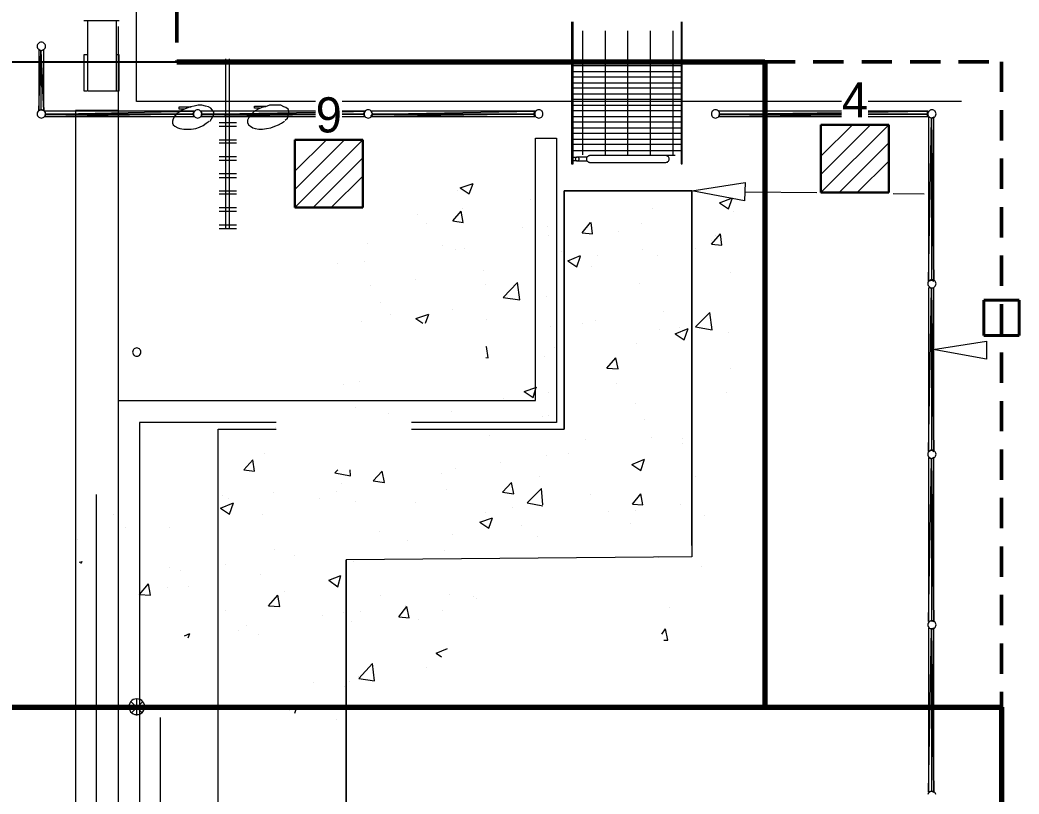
# Paper-space layout '03 Scan Locations' of a CAD drawing. Header units: millimetres. Extents: x 5 to 415, y 5 to 292.
# Drawn here: x 194.1 to 276.5, y 148.5 to 212.4 of the extents above; entities that cross this region are included whole.
import ezdxf
from ezdxf.enums import TextEntityAlignment as Align

# ---------------------------------------------------------------- set-up
doc = ezdxf.new("R2010")
doc.units = ezdxf.units.MM
doc.linetypes.add('DASHED_REVIEW', pattern=[4, 2.5, -1.5])
for name, color, linetype in [('BEAMS', 7, 'Continuous'), ('EXISTING', 7, 'Continuous'), ('LOAD_BEARING_WALLS', 7, 'Continuous'), ('PHOTO_COLUMNS', 7, 'Continuous'), ('PROPOSED', 7, 'Continuous'), ('SCAN_SOFFIT', 7, 'Continuous'), ('TEXT', 7, 'Continuous')]:
    doc.layers.add(name, color=color, linetype=linetype)

# ---------------------------------------------------------------- blocks, each defined once
blk = doc.blocks.new('SHEET_03')
at = {"layer": 'BEAMS', "color": 7, "linetype": 'DASHED_REVIEW', "lineweight": 50}
for p, q in [((207.032, 245), (207.032, 208.916)), ((255.516, 208.916), (275.046, 208.916)), ((275.046, 208.916), (275.046, 155.658))]:
    blk.add_line(p, q, dxfattribs=at)
at = {"layer": 'EXISTING', "color": 254, "linetype": 'Continuous', "lineweight": 13}
for p, q in [((203.684, 205.63), (203.684, 241.714)), ((195.624, 209.908), (195.624, 204.886)), ((195.81, 209.784), (195.624, 209.908)), ((195.624, 204.886), (195.81, 209.784)), ((196.058, 209.908), (195.81, 209.784)), ((195.81, 209.784), (195.81, 204.948)), ((196.058, 204.886), (195.81, 209.784)), ((195.81, 209.784), (196.058, 204.886)), ((196.058, 204.886), (196.058, 209.908)), ((211.062, 204.886), (211.062, 209.164)), ((211.372, 204.886), (211.372, 209.164)), ((218.45, 205.63), (203.684, 205.63)), ((208.458, 205.258), (208.148, 205.196)), ((208.768, 205.32), (208.458, 205.258)), ((209.078, 205.32), (208.768, 205.32)), ((209.388, 205.258), (209.078, 205.32)), ((209.636, 205.196), (209.388, 205.258)), ((213.418, 205.072), (213.418, 205.258)), ((213.418, 205.258), (214.41, 205.258)), ((214.658, 205.32), (214.348, 205.196)), ((215.03, 205.32), (214.658, 205.32)), ((215.34, 205.32), (215.03, 205.32)), ((215.588, 205.32), (215.34, 205.32)), ((215.836, 205.196), (215.588, 205.32)), ((261.85, 205.63), (220.662, 205.63)), ((271.76, 205.63), (264.062, 205.63)), ((195.81, 204.948), (195.624, 204.886)), ((195.81, 204.948), (196.058, 204.886)), ((208.458, 204.824), (196.12, 204.824)), ((196.12, 204.824), (196.182, 204.576)), ((208.334, 204.576), (196.12, 204.39)), ((196.12, 204.39), (196.182, 204.576)), ((196.12, 204.39), (208.458, 204.39)), ((196.182, 204.576), (208.458, 204.824)), ((196.182, 204.576), (208.334, 204.576)), ((208.334, 204.576), (196.182, 204.576)), ((206.846, 204.452), (206.722, 204.204)), ((207.032, 204.638), (206.846, 204.452)), ((207.218, 204.762), (207.032, 204.638)), ((207.218, 205.01), (207.218, 205.196)), ((207.218, 205.196), (208.21, 205.196)), ((207.652, 205.01), (207.218, 205.01)), ((207.528, 204.948), (207.218, 204.762)), ((207.838, 205.072), (207.528, 204.948)), ((208.148, 205.196), (207.838, 205.072)), ((208.458, 204.824), (208.334, 204.576)), ((208.458, 204.39), (208.334, 204.576)), ((209.016, 204.824), (209.078, 204.576)), ((218.45, 204.824), (209.016, 204.824)), ((209.016, 204.39), (209.078, 204.576)), ((218.45, 204.521), (209.016, 204.39)), ((209.016, 204.39), (218.45, 204.39)), ((209.078, 204.576), (218.45, 204.749)), ((209.078, 204.576), (218.45, 204.576)), ((218.45, 204.576), (209.078, 204.576)), ((209.822, 205.072), (209.636, 205.196)), ((209.946, 204.948), (209.822, 205.072)), ((209.884, 204.204), (210.008, 204.452)), ((210.07, 204.762), (209.946, 204.948)), ((210.008, 204.452), (210.07, 204.638)), ((210.07, 204.638), (210.07, 204.762)), ((211.062, 195.152), (211.062, 204.886)), ((211.372, 195.152), (211.372, 204.886)), ((213.046, 204.452), (212.922, 204.266)), ((213.232, 204.638), (213.046, 204.452)), ((213.418, 204.824), (213.232, 204.638)), ((213.852, 205.072), (213.418, 205.072)), ((213.728, 205.01), (213.418, 204.824)), ((214.038, 205.134), (213.728, 205.01)), ((214.348, 205.196), (214.038, 205.134)), ((216.022, 205.134), (215.836, 205.196)), ((216.208, 205.01), (216.022, 205.134)), ((216.146, 204.266), (216.208, 204.452)), ((216.27, 204.824), (216.208, 205.01)), ((216.208, 204.452), (216.27, 204.638)), ((216.27, 204.638), (216.27, 204.824)), ((220.662, 204.79), (222.532, 204.824)), ((222.532, 204.824), (220.662, 204.824)), ((220.662, 204.576), (222.408, 204.576)), ((222.408, 204.576), (220.662, 204.552)), ((222.408, 204.576), (220.662, 204.576)), ((220.662, 204.39), (222.532, 204.39)), ((222.532, 204.824), (222.408, 204.576)), ((222.532, 204.39), (222.408, 204.576)), ((236.544, 204.824), (223.028, 204.824)), ((223.028, 204.824), (223.152, 204.576)), ((236.482, 204.576), (223.028, 204.39)), ((223.028, 204.39), (223.152, 204.576)), ((223.028, 204.39), (236.544, 204.39)), ((223.152, 204.576), (236.544, 204.824)), ((223.152, 204.576), (236.482, 204.576)), ((236.482, 204.576), (223.152, 204.576)), ((236.544, 204.824), (236.482, 204.576)), ((236.544, 204.39), (236.482, 204.576)), ((251.734, 204.824), (251.796, 204.576)), ((261.85, 204.824), (251.734, 204.824)), ((251.734, 204.39), (251.796, 204.576)), ((261.85, 204.5), (251.734, 204.39)), ((251.734, 204.39), (261.85, 204.39)), ((251.796, 204.576), (261.85, 204.721)), ((251.796, 204.576), (261.85, 204.576)), ((261.85, 204.576), (251.796, 204.576)), ((264.062, 204.753), (268.97, 204.824)), ((268.97, 204.824), (264.062, 204.824)), ((264.062, 204.576), (268.908, 204.576)), ((268.908, 204.576), (264.062, 204.524)), ((268.908, 204.576), (264.062, 204.576)), ((264.062, 204.39), (268.97, 204.39)), ((268.97, 204.824), (268.908, 204.576)), ((268.97, 204.39), (268.908, 204.576)), ((206.722, 204.204), (206.66, 204.018)), ((206.66, 204.018), (206.66, 203.832)), ((206.66, 203.832), (206.722, 203.708)), ((206.722, 203.708), (206.846, 203.584)), ((206.846, 203.584), (207.094, 203.46)), ((208.892, 203.522), (209.202, 203.646)), ((209.202, 203.646), (209.45, 203.832)), ((209.45, 203.832), (209.698, 204.018)), ((209.76, 204.018), (209.884, 204.204)), ((210.504, 203.894), (211.93, 203.894)), ((210.504, 203.584), (211.93, 203.584)), ((212.922, 204.266), (212.86, 204.08)), ((212.86, 204.08), (212.86, 203.894)), ((212.86, 203.894), (212.922, 203.708)), ((212.922, 203.708), (213.108, 203.584)), ((213.108, 203.584), (213.294, 203.46)), ((214.782, 203.46), (215.092, 203.584)), ((215.092, 203.584), (215.402, 203.708)), ((215.402, 203.708), (215.65, 203.832)), ((215.65, 203.832), (215.898, 204.018)), ((215.96, 204.08), (216.146, 204.266)), ((269.032, 204.328), (269.032, 190.812)), ((269.28, 204.266), (269.032, 204.328)), ((269.032, 190.812), (269.28, 204.266)), ((269.466, 204.328), (269.28, 204.266)), ((269.28, 204.266), (269.28, 190.874)), ((269.466, 190.812), (269.28, 204.266)), ((269.28, 204.266), (269.466, 190.812)), ((269.466, 190.812), (269.466, 204.328)), ((207.094, 203.46), (207.28, 203.398)), ((207.28, 203.398), (207.59, 203.336)), ((207.59, 203.336), (207.9, 203.336)), ((207.9, 203.336), (208.21, 203.336)), ((208.21, 203.336), (208.582, 203.398)), ((208.582, 203.398), (208.892, 203.522)), ((213.294, 203.46), (213.48, 203.398)), ((213.48, 203.398), (213.79, 203.336)), ((213.79, 203.336), (214.1, 203.336)), ((214.1, 203.336), (214.41, 203.398)), ((214.41, 203.398), (214.782, 203.46)), ((210.504, 202.468), (211.93, 202.468)), ((210.504, 202.22), (211.93, 202.22)), ((210.504, 201.104), (211.93, 201.104)), ((210.504, 200.794), (211.93, 200.794)), ((210.504, 199.678), (211.93, 199.678)), ((210.504, 199.368), (211.93, 199.368)), ((230.406, 198.5), (231.46, 198.872)), ((231.15, 198.004), (231.46, 198.872)), ((249.502, 198.252), (253.904, 198.934)), ((253.904, 198.934), (253.842, 197.446)), ((210.504, 198.252), (211.93, 198.252)), ((210.504, 198.004), (211.93, 198.004)), ((230.158, 198.314), (230.158, 198.314)), ((230.406, 198.5), (231.15, 198.004)), ((253.842, 197.446), (249.502, 198.252)), ((253.904, 198.19), (259.806, 198.116)), ((266.106, 198.036), (268.66, 198.004)), ((236.234, 197.508), (236.234, 197.508)), ((251.796, 197.26), (252.85, 197.694)), ((251.796, 197.26), (252.54, 196.764)), ((252.54, 196.764), (252.85, 197.694)), ((210.504, 196.888), (211.93, 196.888)), ((210.504, 196.578), (211.93, 196.578)), ((226.872, 196.33), (226.872, 196.33)), ((229.786, 195.772), (230.468, 196.578)), ((230.654, 195.648), (230.468, 196.578)), ((230.592, 196.764), (230.592, 196.764)), ((246.278, 196.764), (246.278, 196.764)), ((252.912, 196.516), (252.912, 196.516)), ((210.504, 195.462), (211.93, 195.462)), ((227.616, 195.586), (227.616, 195.586)), ((229.786, 195.772), (230.654, 195.648)), ((240.45, 194.78), (241.132, 195.648)), ((241.318, 194.718), (241.194, 195.648)), ((245.348, 195.524), (245.348, 195.524)), ((210.504, 195.152), (211.93, 195.152)), ((235.552, 195.214), (235.552, 195.214)), ((237.598, 195.276), (237.598, 195.276)), ((237.722, 194.532), (237.722, 194.532)), ((240.45, 194.78), (241.318, 194.718)), ((243.488, 194.904), (243.488, 194.904)), ((251.114, 193.85), (251.858, 194.718)), ((251.424, 194.532), (251.424, 194.532)), ((251.982, 193.788), (251.858, 194.718)), ((222.78, 193.912), (222.78, 193.912)), ((228.918, 193.788), (228.918, 193.788)), ((251.114, 194.16), (251.114, 194.16)), ((251.114, 193.85), (251.982, 193.788)), ((229.972, 193.416), (229.972, 193.416)), ((230.716, 193.54), (230.716, 193.54)), ((238.714, 193.23), (238.714, 193.23)), ((239.272, 192.486), (240.326, 192.92)), ((240.016, 191.99), (240.326, 192.858)), ((241.752, 192.92), (241.752, 192.92)), ((245.472, 193.416), (245.472, 193.416)), ((246.65, 192.92), (246.65, 192.92)), ((249.812, 193.478), (249.812, 193.478)), ((220.238, 192.3), (220.238, 192.3)), ((222.47, 192.424), (222.47, 192.424)), ((239.272, 192.486), (240.016, 191.99)), ((232.328, 191.68), (232.328, 191.68)), ((241.194, 191.99), (241.194, 191.99)), ((252.726, 191.556), (252.726, 191.556)), ((222.966, 190.44), (222.966, 190.44)), ((226.686, 190.936), (226.686, 190.936)), ((232.514, 190.502), (232.514, 190.502)), ((233.94, 189.448), (235.118, 190.688)), ((235.304, 189.262), (235.118, 190.688)), ((245.162, 190.626), (245.162, 190.626)), ((269.28, 190.874), (269.032, 190.812)), ((269.28, 190.874), (269.466, 190.812)), ((237.536, 189.572), (237.536, 189.572)), ((269.032, 190.254), (269.032, 176.738)), ((269.28, 190.192), (269.032, 190.254)), ((269.032, 176.738), (269.28, 190.192)), ((269.466, 190.254), (269.28, 190.192)), ((269.28, 190.192), (269.28, 176.862)), ((269.466, 176.738), (269.28, 190.192)), ((269.28, 190.192), (269.466, 176.738)), ((269.466, 176.738), (269.466, 190.254)), ((223.834, 189.014), (223.834, 189.014)), ((233.94, 189.448), (235.304, 189.262)), ((224.64, 188.022), (224.64, 188.022)), ((226.748, 187.712), (227.802, 188.084)), ((227.533, 187.33), (227.802, 188.084)), ((229.786, 188.456), (229.786, 188.456)), ((247.208, 188.27), (247.208, 188.27)), ((249.812, 187.03), (250.99, 188.208)), ((251.176, 186.782), (250.99, 188.208)), ((222.284, 187.464), (222.284, 187.464)), ((226.748, 187.712), (227.321, 187.33)), ((232.576, 187.65), (232.576, 187.65)), ((240.512, 187.34), (240.512, 187.34)), ((241.566, 187.526), (241.566, 187.526)), ((237.846, 187.03), (237.846, 187.03)), ((246.836, 186.782), (246.836, 186.782)), ((248.138, 186.472), (249.192, 186.906)), ((248.138, 186.472), (248.882, 185.976)), ((248.448, 186.968), (248.448, 186.968)), ((248.882, 185.976), (249.192, 186.906)), ((249.812, 187.03), (251.176, 186.782)), ((252.54, 186.596), (252.54, 186.596)), ((244.976, 185.666), (244.976, 185.666)), ((269.404, 185.17), (273.806, 185.852)), ((273.806, 185.852), (273.806, 184.364)), ((203.383, 185.031), (203.374, 184.953)), ((203.374, 184.953), (203.383, 184.875)), ((203.409, 185.103), (203.383, 185.031)), ((203.383, 184.875), (203.409, 184.803)), ((203.449, 185.166), (203.409, 185.103)), ((203.409, 184.803), (203.449, 184.74)), ((203.502, 185.219), (203.449, 185.166)), ((203.449, 184.74), (203.502, 184.687)), ((203.565, 185.259), (203.502, 185.219)), ((203.502, 184.687), (203.565, 184.647)), ((203.637, 185.285), (203.565, 185.259)), ((203.565, 184.647), (203.637, 184.621)), ((203.715, 185.294), (203.637, 185.285)), ((203.637, 184.621), (203.715, 184.612)), ((203.793, 185.285), (203.715, 185.294)), ((203.715, 184.612), (203.793, 184.621)), ((203.865, 185.259), (203.793, 185.285)), ((203.793, 184.621), (203.865, 184.647)), ((203.928, 185.219), (203.865, 185.259)), ((203.865, 184.647), (203.928, 184.687)), ((203.981, 185.166), (203.928, 185.219)), ((203.928, 184.687), (203.981, 184.74)), ((204.021, 185.103), (203.981, 185.166)), ((203.981, 184.74), (204.021, 184.803)), ((204.047, 185.031), (204.021, 185.103)), ((204.021, 184.803), (204.047, 184.875)), ((204.056, 184.953), (204.047, 185.031)), ((204.047, 184.875), (204.056, 184.953)), ((232.522, 185.355), (232.576, 185.418)), ((232.7, 184.488), (232.576, 185.418)), ((237.35, 184.612), (237.35, 184.612)), ((238.156, 185.294), (238.156, 185.294)), ((273.806, 184.364), (269.404, 185.17)), ((232.522, 184.501), (232.7, 184.488)), ((242.496, 183.62), (243.24, 184.488)), ((243.426, 183.558), (243.24, 184.488)), ((242.496, 183.62), (243.426, 183.558)), ((252.664, 183.62), (252.664, 183.62)), ((220.796, 182.318), (220.796, 182.318)), ((222.098, 182.504), (222.098, 182.504)), ((243.302, 182.38), (243.302, 182.38)), ((235.676, 181.698), (236.73, 182.07)), ((235.676, 181.698), (236.42, 181.202)), ((236.42, 181.202), (236.668, 182.07)), ((237.66, 181.636), (237.66, 181.636)), ((252.354, 181.636), (252.354, 181.636)), ((233.94, 181.14), (233.94, 181.14)), ((244.852, 180.706), (244.852, 180.706)), ((221.726, 180.396), (221.726, 180.396)), ((224.516, 179.9), (224.516, 179.9)), ((229.662, 180.086), (229.662, 180.086)), ((237.66, 179.714), (237.66, 179.714)), ((237.164, 179.652), (237.164, 179.652)), ((245.596, 179.404), (245.596, 179.404)), ((215.154, 178.722), (215.154, 178.722)), ((229.476, 178.536), (229.476, 178.536)), ((232.824, 178.04), (232.824, 178.04)), ((240.76, 177.73), (240.76, 177.73)), ((246.216, 177.916), (246.216, 177.916)), ((248.696, 177.42), (248.696, 177.42)), ((248.758, 177.792), (248.758, 177.792)), ((214.286, 176.552), (214.286, 176.552)), ((237.536, 176.428), (237.536, 176.428)), ((239.334, 176.552), (239.334, 176.552)), ((269.28, 176.862), (269.032, 176.738)), ((269.28, 176.862), (269.466, 176.738)), ((212.55, 175.25), (213.294, 176.056)), ((213.418, 175.126), (213.294, 176.056)), ((233.692, 175.808), (233.692, 175.808)), ((244.542, 175.684), (245.596, 176.118)), ((244.542, 175.684), (245.286, 175.188)), ((244.666, 175.746), (244.666, 175.746)), ((245.286, 175.188), (245.596, 176.118)), ((269.032, 176.242), (269.032, 162.726)), ((269.28, 176.118), (269.032, 176.242)), ((269.032, 162.726), (269.28, 176.118)), ((269.466, 176.242), (269.28, 176.118)), ((269.28, 176.118), (269.28, 162.788)), ((269.466, 162.726), (269.28, 176.118)), ((269.28, 176.118), (269.466, 162.726)), ((269.466, 162.726), (269.466, 176.242)), ((212.55, 175.25), (213.418, 175.126)), ((220.052, 175.002), (220.298, 175.248)), ((220.052, 175.002), (221.354, 174.754)), ((221.354, 174.754), (221.311, 175.248)), ((223.214, 174.32), (223.958, 175.126)), ((224.144, 174.196), (223.958, 175.126)), ((228.856, 174.94), (228.856, 174.94)), ((229.972, 175.312), (229.972, 175.312)), ((220.61, 174.072), (220.61, 174.072)), ((223.214, 174.32), (224.144, 174.196)), ((233.878, 173.39), (234.622, 174.196)), ((234.808, 173.266), (234.622, 174.196)), ((236.978, 174.692), (236.978, 174.692)), ((249.812, 174.692), (249.812, 174.692)), ((200.398, 128.13), (200.398, 173.204)), ((210.814, 173.142), (210.814, 173.142)), ((214.968, 173.328), (214.968, 173.328)), ((220.176, 173.452), (220.176, 173.452)), ((229.29, 173.576), (229.29, 173.576)), ((233.878, 173.39), (234.808, 173.266)), ((235.924, 172.522), (237.102, 173.7)), ((237.226, 172.336), (237.102, 173.7)), ((241.132, 173.204), (241.132, 173.204)), ((244.604, 172.398), (245.286, 173.266)), ((245.472, 172.336), (245.286, 173.266)), ((210.628, 172.088), (211.682, 172.522)), ((211.248, 172.832), (211.248, 172.832)), ((211.372, 171.592), (211.682, 172.522)), ((218.812, 172.832), (218.812, 172.832)), ((221.726, 172.646), (221.726, 172.646)), ((226.748, 172.522), (226.748, 172.522)), ((235.924, 172.522), (237.226, 172.274)), ((244.604, 172.398), (245.472, 172.336)), ((248.572, 172.398), (248.572, 172.398)), ((201.824, 171.592), (201.824, 171.592)), ((210.628, 172.088), (211.372, 171.592)), ((211.496, 171.964), (211.496, 171.964)), ((214.1, 171.592), (214.1, 171.592)), ((232.452, 171.716), (232.452, 171.716)), ((234.684, 172.15), (234.684, 172.15)), ((242.62, 171.84), (242.62, 171.84)), ((244.852, 171.902), (244.852, 171.902)), ((250.556, 171.468), (250.556, 171.468)), ((232.018, 170.91), (233.072, 171.282)), ((232.018, 170.91), (232.762, 170.414)), ((232.762, 170.414), (233.072, 171.282)), ((235.428, 170.662), (235.428, 170.662)), ((244.48, 170.786), (244.48, 170.786)), ((202.816, 170.476), (202.816, 170.476)), ((206.412, 170.476), (206.412, 170.476)), ((223.772, 170.166), (223.772, 170.166)), ((229.786, 169.918), (229.786, 169.918)), ((198.848, 169.484), (198.848, 169.484)), ((226.066, 169.422), (226.066, 169.422)), ((236.792, 169.732), (236.792, 169.732)), ((215.092, 168.678), (215.092, 168.678)), ((216.704, 168.182), (216.704, 168.182)), ((229.104, 168.616), (229.104, 168.616)), ((198.972, 167.624), (199.22, 167.686)), ((199.096, 167.5), (199.22, 167.686)), ((211.062, 167.438), (211.062, 167.438)), ((221.602, 167.686), (221.602, 167.686)), ((246.774, 167.996), (246.774, 167.996)), ((206.412, 167.19), (206.412, 167.19)), ((207.342, 166.942), (207.342, 166.942)), ((213.914, 166.632), (213.914, 166.632)), ((219.556, 166.136), (220.548, 166.508)), ((220.3, 165.578), (220.548, 166.508)), ((250.308, 167.252), (250.308, 167.252)), ((203.932, 164.958), (204.676, 165.826)), ((204.862, 164.896), (204.676, 165.826)), ((219.556, 166.136), (220.3, 165.578)), ((203.932, 164.958), (204.862, 164.896)), ((206.226, 165.516), (206.226, 165.516)), ((207.962, 165.578), (207.962, 165.578)), ((214.596, 164.028), (215.34, 164.896)), ((215.526, 163.966), (215.34, 164.896)), ((215.898, 165.206), (215.898, 165.206)), ((223.834, 164.896), (223.834, 164.896)), ((229.476, 164.958), (229.476, 164.958)), ((214.596, 164.028), (215.526, 163.966)), ((225.88, 164.028), (225.88, 164.028)), ((231.522, 164.772), (231.522, 164.772)), ((231.77, 164.586), (231.77, 164.586)), ((211.062, 163.594), (211.062, 163.594)), ((218.998, 163.222), (218.998, 163.222)), ((220.796, 163.47), (220.796, 163.47)), ((222.16, 163.532), (222.16, 163.532)), ((225.322, 163.098), (226.004, 163.966)), ((226.19, 163.036), (226.004, 163.966)), ((228.918, 163.656), (228.918, 163.656)), ((247.642, 163.904), (247.642, 163.904)), ((221.416, 162.726), (221.416, 162.726)), ((225.322, 163.098), (226.19, 163.036)), ((226.996, 162.912), (226.996, 162.912)), ((269.28, 162.788), (269.032, 162.726)), ((269.28, 162.788), (269.466, 162.726)), ((207.652, 161.548), (208.086, 161.734)), ((207.962, 161.362), (208.086, 161.734)), ((212.116, 161.982), (212.116, 161.982)), ((212.798, 162.354), (212.798, 162.354)), ((213.728, 161.672), (213.728, 161.672)), ((247.022, 161.672), (247.332, 162.106)), ((247.518, 161.176), (247.332, 162.106)), ((269.032, 162.168), (269.032, 148.652)), ((269.28, 162.106), (269.032, 162.168)), ((269.032, 148.652), (269.28, 162.106)), ((269.466, 162.168), (269.28, 162.106)), ((269.28, 162.106), (269.28, 148.714)), ((269.466, 148.652), (269.28, 162.106)), ((269.28, 162.106), (269.466, 148.652)), ((269.466, 148.652), (269.466, 162.168)), ((247.208, 161.176), (247.518, 161.176)), ((228.422, 160.122), (229.352, 160.494)), ((228.422, 160.122), (228.856, 159.812)), ((222.036, 158.014), (223.152, 159.254)), ((223.338, 157.828), (223.152, 159.254)), ((227.616, 158.944), (227.616, 158.944)), ((218.254, 157.704), (218.254, 157.704)), ((221.23, 157.766), (221.23, 157.766)), ((221.974, 158.2), (221.974, 158.2)), ((222.036, 158.014), (223.338, 157.828)), ((220.858, 157.332), (220.858, 157.332)), ((203.081, 155.838), (203.064, 155.689)), ((203.13, 155.975), (203.081, 155.838)), ((203.207, 156.096), (203.13, 155.975)), ((203.308, 156.197), (203.207, 156.096)), ((204.18, 156.092), (203.25, 155.162)), ((204.18, 155.162), (203.25, 156.092)), ((203.429, 156.274), (203.308, 156.197)), ((203.566, 156.323), (203.429, 156.274)), ((203.715, 156.34), (203.566, 156.323)), ((203.684, 156.278), (203.684, 154.976)), ((203.864, 156.323), (203.715, 156.34)), ((204.001, 156.274), (203.864, 156.323)), ((204.122, 156.197), (204.001, 156.274)), ((204.223, 156.096), (204.122, 156.197)), ((204.3, 155.975), (204.223, 156.096)), ((204.349, 155.838), (204.3, 155.975)), ((204.366, 155.689), (204.349, 155.838)), ((203.064, 155.689), (203.081, 155.54)), ((204.366, 155.658), (203.064, 155.658)), ((203.081, 155.54), (203.13, 155.403)), ((203.13, 155.403), (203.207, 155.282)), ((203.207, 155.282), (203.308, 155.181)), ((203.308, 155.181), (203.429, 155.104)), ((203.429, 155.104), (203.566, 155.055)), ((203.566, 155.055), (203.715, 155.038)), ((203.715, 155.038), (203.864, 155.055)), ((203.864, 155.055), (204.001, 155.104)), ((204.001, 155.104), (204.122, 155.181)), ((204.122, 155.181), (204.223, 155.282)), ((204.223, 155.282), (204.3, 155.403)), ((204.3, 155.403), (204.349, 155.54)), ((204.349, 155.54), (204.366, 155.689)), ((216.332, 155.472), (216.952, 155.72)), ((216.766, 155.162), (216.952, 155.72)), ((205.668, 129.866), (205.668, 154.79)), ((220.176, 154.604), (220.176, 154.604)), ((221.044, 152.806), (221.044, 152.806)), ((269.28, 148.714), (269.032, 148.652)), ((269.28, 148.714), (269.466, 148.652))]:
    blk.add_line(p, q, dxfattribs=at)
at = {"layer": 'EXISTING', "color": 254, "linetype": 'Continuous', "lineweight": 25}
blk.add_line((183.596, 208.916), (207.032, 208.916), dxfattribs=at)
at = {"layer": 'EXISTING', "color": 254, "linetype": 'Continuous', "lineweight": 30}
for p, q in [((207.032, 208.916), (255.516, 208.916)), ((275.046, 155.658), (275.046, 61.542))]:
    blk.add_line(p, q, dxfattribs=at)
at = {"layer": 'LOAD_BEARING_WALLS', "color": 7, "linetype": 'Continuous', "lineweight": 70}
for p, q in [((207.032, 208.916), (255.516, 208.916)), ((255.516, 208.916), (255.516, 155.658)), ((136.476, 155.658), (275.046, 155.658)), ((275.046, 155.658), (275.046, 61.542))]:
    blk.add_line(p, q, dxfattribs=at)
at = {"layer": 'PHOTO_COLUMNS', "color": 7, "linetype": 'Continuous', "lineweight": 40}
for p, q in [((273.596, 189.224), (276.496, 189.224)), ((273.596, 186.324), (273.596, 189.224)), ((276.496, 189.224), (276.496, 186.324)), ((276.496, 186.324), (273.596, 186.324))]:
    blk.add_line(p, q, dxfattribs=at)
at = {"layer": 'PROPOSED', "color": 250, "linetype": 'Continuous', "lineweight": 13}
for p, q in [((199.344, 212.326), (202.258, 212.326)), ((199.654, 212.326), (199.654, 206.498)), ((202.01, 212.326), (202.01, 206.498)), ((202.196, 72.64), (202.196, 211.83)), ((239.582, 212.202), (239.582, 200.484)), ((239.706, 200.484), (239.706, 212.202)), ((248.634, 212.202), (248.634, 200.484)), ((248.696, 200.484), (248.696, 212.202)), ((240.512, 201.228), (240.512, 211.458)), ((242.372, 201.228), (242.372, 211.458)), ((244.232, 201.228), (244.232, 211.458)), ((246.092, 201.228), (246.092, 211.458)), ((247.952, 201.228), (247.952, 211.458)), ((195.509, 210.265), (195.5, 210.187)), ((195.5, 210.187), (195.509, 210.109)), ((195.535, 210.337), (195.509, 210.265)), ((195.575, 210.4), (195.535, 210.337)), ((195.628, 210.453), (195.575, 210.4)), ((195.691, 210.493), (195.628, 210.453)), ((195.763, 210.519), (195.691, 210.493)), ((195.841, 210.528), (195.763, 210.519)), ((195.919, 210.519), (195.841, 210.528)), ((195.991, 210.493), (195.919, 210.519)), ((196.054, 210.453), (195.991, 210.493)), ((196.107, 210.4), (196.054, 210.453)), ((196.147, 210.337), (196.107, 210.4)), ((196.173, 210.265), (196.147, 210.337)), ((196.182, 210.187), (196.173, 210.265)), ((196.173, 210.109), (196.182, 210.187)), ((195.509, 210.109), (195.535, 210.037)), ((195.535, 210.037), (195.575, 209.974)), ((195.575, 209.974), (195.628, 209.921)), ((195.628, 209.921), (195.691, 209.881)), ((195.691, 209.881), (195.763, 209.855)), ((195.763, 209.855), (195.841, 209.846)), ((195.841, 209.846), (195.919, 209.855)), ((195.919, 209.855), (195.991, 209.881)), ((195.991, 209.881), (196.054, 209.921)), ((196.054, 209.921), (196.107, 209.974)), ((196.107, 209.974), (196.147, 210.037)), ((196.147, 210.037), (196.173, 210.109)), ((199.592, 209.474), (199.344, 209.474)), ((199.344, 209.474), (199.344, 206.498)), ((202.258, 209.474), (202.01, 209.474)), ((202.258, 206.498), (202.258, 209.474)), ((239.706, 208.606), (248.634, 208.606)), ((239.706, 208.11), (248.634, 208.11)), ((239.706, 207.676), (248.634, 207.676)), ((239.706, 207.18), (248.634, 207.18)), ((199.344, 206.498), (199.592, 206.498)), ((199.654, 206.498), (202.01, 206.498)), ((202.01, 206.498), (202.258, 206.498)), ((239.706, 206.746), (248.634, 206.746)), ((239.706, 206.25), (248.634, 206.25)), ((239.706, 205.816), (248.634, 205.816)), ((239.706, 205.32), (248.634, 205.32)), ((195.509, 204.685), (195.5, 204.607)), ((195.5, 204.607), (195.509, 204.529)), ((195.535, 204.757), (195.509, 204.685)), ((195.509, 204.529), (195.535, 204.457)), ((195.575, 204.82), (195.535, 204.757)), ((195.535, 204.457), (195.575, 204.394)), ((195.628, 204.873), (195.575, 204.82)), ((195.575, 204.394), (195.628, 204.341)), ((195.624, 204.886), (195.81, 204.948)), ((195.691, 204.913), (195.628, 204.873)), ((195.763, 204.939), (195.691, 204.913)), ((195.841, 204.948), (195.763, 204.939)), ((195.919, 204.939), (195.841, 204.948)), ((195.991, 204.913), (195.919, 204.939)), ((196.054, 204.873), (195.991, 204.913)), ((196.107, 204.82), (196.054, 204.873)), ((196.054, 204.341), (196.107, 204.394)), ((196.147, 204.757), (196.107, 204.82)), ((196.107, 204.394), (196.147, 204.457)), ((196.182, 204.576), (196.12, 204.39)), ((196.173, 204.685), (196.147, 204.757)), ((196.147, 204.457), (196.173, 204.529)), ((196.182, 204.607), (196.173, 204.685)), ((196.173, 204.529), (196.182, 204.607)), ((202.196, 204.886), (198.662, 204.886)), ((198.662, 204.886), (198.662, 96.262)), ((208.334, 204.576), (208.458, 204.824)), ((208.405, 204.685), (208.396, 204.607)), ((208.396, 204.607), (208.405, 204.529)), ((208.431, 204.757), (208.405, 204.685)), ((208.405, 204.529), (208.431, 204.457)), ((208.471, 204.82), (208.431, 204.757)), ((208.431, 204.457), (208.471, 204.394)), ((208.524, 204.873), (208.471, 204.82)), ((208.471, 204.394), (208.524, 204.341)), ((208.587, 204.913), (208.524, 204.873)), ((208.659, 204.939), (208.587, 204.913)), ((208.737, 204.948), (208.659, 204.939)), ((208.815, 204.939), (208.737, 204.948)), ((208.887, 204.913), (208.815, 204.939)), ((208.95, 204.873), (208.887, 204.913)), ((209.003, 204.82), (208.95, 204.873)), ((208.95, 204.341), (209.003, 204.394)), ((209.043, 204.757), (209.003, 204.82)), ((209.003, 204.394), (209.043, 204.457)), ((209.078, 204.576), (209.016, 204.39)), ((209.069, 204.685), (209.043, 204.757)), ((209.043, 204.457), (209.069, 204.529)), ((209.078, 204.607), (209.069, 204.685)), ((209.069, 204.529), (209.078, 204.607)), ((222.408, 204.576), (222.532, 204.824)), ((222.479, 204.685), (222.47, 204.607)), ((222.47, 204.607), (222.479, 204.529)), ((222.505, 204.757), (222.479, 204.685)), ((222.479, 204.529), (222.505, 204.457)), ((222.545, 204.82), (222.505, 204.757)), ((222.505, 204.457), (222.545, 204.394)), ((222.598, 204.873), (222.545, 204.82)), ((222.545, 204.394), (222.598, 204.341)), ((222.661, 204.913), (222.598, 204.873)), ((222.733, 204.939), (222.661, 204.913)), ((222.811, 204.948), (222.733, 204.939)), ((222.889, 204.939), (222.811, 204.948)), ((222.961, 204.913), (222.889, 204.939)), ((223.024, 204.873), (222.961, 204.913)), ((223.077, 204.82), (223.024, 204.873)), ((223.024, 204.341), (223.077, 204.394)), ((223.152, 204.576), (223.028, 204.39)), ((223.117, 204.757), (223.077, 204.82)), ((223.077, 204.394), (223.117, 204.457)), ((223.143, 204.685), (223.117, 204.757)), ((223.117, 204.457), (223.143, 204.529)), ((223.152, 204.607), (223.143, 204.685)), ((223.143, 204.529), (223.152, 204.607)), ((236.482, 204.576), (236.544, 204.824)), ((236.553, 204.685), (236.544, 204.607)), ((236.544, 204.607), (236.553, 204.529)), ((236.579, 204.757), (236.553, 204.685)), ((236.553, 204.529), (236.579, 204.457)), ((236.619, 204.82), (236.579, 204.757)), ((236.579, 204.457), (236.619, 204.394)), ((236.672, 204.873), (236.619, 204.82)), ((236.619, 204.394), (236.672, 204.341)), ((236.735, 204.913), (236.672, 204.873)), ((236.807, 204.939), (236.735, 204.913)), ((236.885, 204.948), (236.807, 204.939)), ((236.963, 204.939), (236.885, 204.948)), ((237.035, 204.913), (236.963, 204.939)), ((237.098, 204.873), (237.035, 204.913)), ((237.151, 204.82), (237.098, 204.873)), ((237.098, 204.341), (237.151, 204.394)), ((237.191, 204.757), (237.151, 204.82)), ((237.151, 204.394), (237.191, 204.457)), ((237.217, 204.685), (237.191, 204.757)), ((237.191, 204.457), (237.217, 204.529)), ((237.226, 204.607), (237.217, 204.685)), ((237.217, 204.529), (237.226, 204.607)), ((239.706, 204.886), (248.634, 204.886)), ((239.706, 204.39), (248.634, 204.39)), ((251.123, 204.685), (251.114, 204.607)), ((251.114, 204.607), (251.123, 204.529)), ((251.149, 204.757), (251.123, 204.685)), ((251.123, 204.529), (251.149, 204.457)), ((251.189, 204.82), (251.149, 204.757)), ((251.149, 204.457), (251.189, 204.394)), ((251.242, 204.873), (251.189, 204.82)), ((251.189, 204.394), (251.242, 204.341)), ((251.305, 204.913), (251.242, 204.873)), ((251.377, 204.939), (251.305, 204.913)), ((251.455, 204.948), (251.377, 204.939)), ((251.533, 204.939), (251.455, 204.948)), ((251.605, 204.913), (251.533, 204.939)), ((251.668, 204.873), (251.605, 204.913)), ((251.721, 204.82), (251.668, 204.873)), ((251.668, 204.341), (251.721, 204.394)), ((251.761, 204.757), (251.721, 204.82)), ((251.721, 204.394), (251.761, 204.457)), ((251.796, 204.576), (251.734, 204.39)), ((251.787, 204.685), (251.761, 204.757)), ((251.761, 204.457), (251.787, 204.529)), ((251.796, 204.607), (251.787, 204.685)), ((251.787, 204.529), (251.796, 204.607)), ((268.908, 204.576), (268.97, 204.824)), ((268.979, 204.685), (268.97, 204.607)), ((268.97, 204.607), (268.979, 204.529)), ((269.005, 204.757), (268.979, 204.685)), ((268.979, 204.529), (269.005, 204.457)), ((269.045, 204.82), (269.005, 204.757)), ((269.005, 204.457), (269.045, 204.394)), ((269.098, 204.873), (269.045, 204.82)), ((269.045, 204.394), (269.098, 204.341)), ((269.161, 204.913), (269.098, 204.873)), ((269.233, 204.939), (269.161, 204.913)), ((269.311, 204.948), (269.233, 204.939)), ((269.389, 204.939), (269.311, 204.948)), ((269.461, 204.913), (269.389, 204.939)), ((269.524, 204.873), (269.461, 204.913)), ((269.577, 204.82), (269.524, 204.873)), ((269.524, 204.341), (269.577, 204.394)), ((269.617, 204.757), (269.577, 204.82)), ((269.577, 204.394), (269.617, 204.457)), ((269.643, 204.685), (269.617, 204.757)), ((269.617, 204.457), (269.643, 204.529)), ((269.652, 204.607), (269.643, 204.685)), ((269.643, 204.529), (269.652, 204.607)), ((195.628, 204.341), (195.691, 204.301)), ((195.691, 204.301), (195.763, 204.275)), ((195.763, 204.275), (195.841, 204.266)), ((195.841, 204.266), (195.919, 204.275)), ((195.919, 204.275), (195.991, 204.301)), ((195.991, 204.301), (196.054, 204.341)), ((208.524, 204.341), (208.587, 204.301)), ((208.587, 204.301), (208.659, 204.275)), ((208.659, 204.275), (208.737, 204.266)), ((208.737, 204.266), (208.815, 204.275)), ((208.815, 204.275), (208.887, 204.301)), ((208.887, 204.301), (208.95, 204.341)), ((222.598, 204.341), (222.661, 204.301)), ((222.661, 204.301), (222.733, 204.275)), ((222.733, 204.275), (222.811, 204.266)), ((222.811, 204.266), (222.889, 204.275)), ((222.889, 204.275), (222.961, 204.301)), ((222.961, 204.301), (223.024, 204.341)), ((236.672, 204.341), (236.735, 204.301)), ((236.735, 204.301), (236.807, 204.275)), ((236.807, 204.275), (236.885, 204.266)), ((236.885, 204.266), (236.963, 204.275)), ((236.963, 204.275), (237.035, 204.301)), ((237.035, 204.301), (237.098, 204.341)), ((239.706, 203.956), (248.634, 203.956)), ((251.242, 204.341), (251.305, 204.301)), ((251.305, 204.301), (251.377, 204.275)), ((251.377, 204.275), (251.455, 204.266)), ((251.455, 204.266), (251.533, 204.275)), ((251.533, 204.275), (251.605, 204.301)), ((251.605, 204.301), (251.668, 204.341)), ((269.098, 204.341), (269.161, 204.301)), ((269.161, 204.301), (269.233, 204.275)), ((269.233, 204.275), (269.311, 204.266)), ((269.311, 204.266), (269.389, 204.275)), ((269.389, 204.275), (269.461, 204.301)), ((269.461, 204.301), (269.524, 204.341)), ((239.706, 203.46), (248.634, 203.46)), ((239.706, 203.026), (248.634, 203.026)), ((236.606, 180.954), (236.606, 202.592)), ((236.606, 202.592), (238.342, 202.592)), ((238.342, 202.592), (238.342, 179.156)), ((239.706, 202.53), (248.634, 202.53)), ((239.706, 202.096), (248.634, 202.096)), ((239.706, 201.6), (248.634, 201.6)), ((240.926, 201.105), (240.883, 201.062)), ((240.978, 201.138), (240.926, 201.105)), ((241.037, 201.159), (240.978, 201.138)), ((241.101, 201.166), (241.037, 201.159)), ((248.138, 201.166), (241.07, 201.166)), ((247.427, 201.159), (247.363, 201.166)), ((247.486, 201.138), (247.427, 201.159)), ((247.538, 201.105), (247.486, 201.138)), ((247.581, 201.062), (247.538, 201.105)), ((239.582, 200.484), (239.706, 200.484)), ((239.768, 201.042), (240.016, 201.042)), ((240.016, 200.732), (239.768, 200.732)), ((239.896, 200.923), (239.892, 200.887)), ((239.892, 200.887), (239.896, 200.851)), ((239.908, 200.955), (239.896, 200.923)), ((239.896, 200.851), (239.908, 200.819)), ((239.926, 200.984), (239.908, 200.955)), ((239.908, 200.819), (239.926, 200.79)), ((239.95, 201.008), (239.926, 200.984)), ((239.926, 200.79), (239.95, 200.766)), ((239.979, 201.026), (239.95, 201.008)), ((239.95, 200.766), (239.979, 200.748)), ((240.011, 201.038), (239.979, 201.026)), ((239.979, 200.748), (240.011, 200.736)), ((240.047, 201.042), (240.011, 201.038)), ((240.011, 200.736), (240.047, 200.732)), ((240.884, 201.042), (240.016, 201.042)), ((240.016, 200.732), (240.884, 200.732)), ((240.083, 201.038), (240.047, 201.042)), ((240.047, 200.732), (240.083, 200.736)), ((240.115, 201.026), (240.083, 201.038)), ((240.083, 200.736), (240.115, 200.748)), ((240.144, 201.008), (240.115, 201.026)), ((240.115, 200.748), (240.144, 200.766)), ((240.168, 200.984), (240.144, 201.008)), ((240.144, 200.766), (240.168, 200.79)), ((240.186, 200.955), (240.168, 200.984)), ((240.168, 200.79), (240.186, 200.819)), ((240.198, 200.923), (240.186, 200.955)), ((240.186, 200.819), (240.198, 200.851)), ((240.202, 200.887), (240.198, 200.923)), ((240.198, 200.851), (240.202, 200.887)), ((240.829, 200.951), (240.822, 200.887)), ((240.822, 200.887), (240.829, 200.823)), ((240.85, 201.01), (240.829, 200.951)), ((240.829, 200.823), (240.85, 200.764)), ((240.883, 201.062), (240.85, 201.01)), ((240.85, 200.764), (240.883, 200.713)), ((240.883, 200.713), (240.926, 200.669)), ((240.926, 200.669), (240.978, 200.636)), ((240.978, 200.636), (241.037, 200.615)), ((241.037, 200.615), (241.101, 200.608)), ((241.07, 200.608), (247.332, 200.608)), ((247.363, 200.608), (247.427, 200.615)), ((247.427, 200.615), (247.486, 200.636)), ((247.486, 200.636), (247.538, 200.669)), ((247.538, 200.669), (247.581, 200.713)), ((247.614, 201.01), (247.581, 201.062)), ((247.581, 200.713), (247.614, 200.764)), ((247.635, 200.951), (247.614, 201.01)), ((247.614, 200.764), (247.635, 200.823)), ((247.642, 200.887), (247.635, 200.951)), ((247.635, 200.823), (247.642, 200.887)), ((248.634, 200.484), (248.696, 200.484)), ((249.502, 198.252), (238.962, 198.252)), ((238.962, 198.252), (238.962, 178.598)), ((238.962, 178.598), (238.962, 198.252)), ((238.962, 198.252), (249.502, 198.252)), ((249.502, 178.35), (249.502, 198.252)), ((249.502, 198.252), (249.502, 168.058)), ((268.979, 190.673), (268.97, 190.595)), ((268.97, 190.595), (268.979, 190.517)), ((269.005, 190.745), (268.979, 190.673)), ((268.979, 190.517), (269.005, 190.445)), ((269.045, 190.808), (269.005, 190.745)), ((269.005, 190.445), (269.045, 190.382)), ((269.032, 190.812), (269.28, 190.874)), ((269.098, 190.861), (269.045, 190.808)), ((269.045, 190.382), (269.098, 190.329)), ((269.161, 190.901), (269.098, 190.861)), ((269.233, 190.927), (269.161, 190.901)), ((269.311, 190.936), (269.233, 190.927)), ((269.389, 190.927), (269.311, 190.936)), ((269.461, 190.901), (269.389, 190.927)), ((269.524, 190.861), (269.461, 190.901)), ((269.577, 190.808), (269.524, 190.861)), ((269.524, 190.329), (269.577, 190.382)), ((269.617, 190.745), (269.577, 190.808)), ((269.577, 190.382), (269.617, 190.445)), ((269.643, 190.673), (269.617, 190.745)), ((269.617, 190.445), (269.643, 190.517)), ((269.652, 190.595), (269.643, 190.673)), ((269.643, 190.517), (269.652, 190.595)), ((269.098, 190.329), (269.161, 190.289)), ((269.161, 190.289), (269.233, 190.263)), ((269.233, 190.263), (269.311, 190.254)), ((269.311, 190.254), (269.389, 190.263)), ((269.389, 190.263), (269.461, 190.289)), ((269.461, 190.289), (269.524, 190.329)), ((202.196, 180.954), (236.606, 180.954)), ((203.932, 179.156), (203.932, 90.992)), ((215.207, 179.156), (203.932, 179.156)), ((238.342, 179.156), (226.385, 179.156)), ((210.442, 125.464), (210.442, 178.598)), ((210.442, 178.598), (215.207, 178.598)), ((210.442, 125.464), (210.442, 178.35)), ((226.385, 178.598), (238.962, 178.598)), ((249.502, 168.988), (249.502, 178.35)), ((268.979, 176.599), (268.97, 176.521)), ((268.97, 176.521), (268.979, 176.443)), ((269.005, 176.671), (268.979, 176.599)), ((268.979, 176.443), (269.005, 176.371)), ((269.045, 176.734), (269.005, 176.671)), ((269.005, 176.371), (269.045, 176.308)), ((269.032, 176.738), (269.28, 176.862)), ((269.098, 176.787), (269.045, 176.734)), ((269.161, 176.827), (269.098, 176.787)), ((269.233, 176.853), (269.161, 176.827)), ((269.311, 176.862), (269.233, 176.853)), ((269.389, 176.853), (269.311, 176.862)), ((269.461, 176.827), (269.389, 176.853)), ((269.524, 176.787), (269.461, 176.827)), ((269.577, 176.734), (269.524, 176.787)), ((269.617, 176.671), (269.577, 176.734)), ((269.577, 176.308), (269.617, 176.371)), ((269.643, 176.599), (269.617, 176.671)), ((269.617, 176.371), (269.643, 176.443)), ((269.652, 176.521), (269.643, 176.599)), ((269.643, 176.443), (269.652, 176.521)), ((269.045, 176.308), (269.098, 176.255)), ((269.098, 176.255), (269.161, 176.215)), ((269.161, 176.215), (269.233, 176.189)), ((269.233, 176.189), (269.311, 176.18)), ((269.311, 176.18), (269.389, 176.189)), ((269.389, 176.189), (269.461, 176.215)), ((269.461, 176.215), (269.524, 176.255)), ((269.524, 176.255), (269.577, 176.308)), ((249.502, 168.058), (220.982, 167.81)), ((220.982, 126.57), (220.982, 167.81)), ((220.982, 167.81), (220.982, 126.57)), ((268.979, 162.525), (268.97, 162.447)), ((268.97, 162.447), (268.979, 162.369)), ((269.005, 162.597), (268.979, 162.525)), ((268.979, 162.369), (269.005, 162.297)), ((269.045, 162.66), (269.005, 162.597)), ((269.032, 162.726), (269.28, 162.788)), ((269.098, 162.713), (269.045, 162.66)), ((269.161, 162.753), (269.098, 162.713)), ((269.233, 162.779), (269.161, 162.753)), ((269.311, 162.788), (269.233, 162.779)), ((269.389, 162.779), (269.311, 162.788)), ((269.461, 162.753), (269.389, 162.779)), ((269.524, 162.713), (269.461, 162.753)), ((269.577, 162.66), (269.524, 162.713)), ((269.617, 162.597), (269.577, 162.66)), ((269.643, 162.525), (269.617, 162.597)), ((269.617, 162.297), (269.643, 162.369)), ((269.652, 162.447), (269.643, 162.525)), ((269.643, 162.369), (269.652, 162.447)), ((269.005, 162.297), (269.045, 162.234)), ((269.045, 162.234), (269.098, 162.181)), ((269.098, 162.181), (269.161, 162.141)), ((269.161, 162.141), (269.233, 162.115)), ((269.233, 162.115), (269.311, 162.106)), ((269.311, 162.106), (269.389, 162.115)), ((269.389, 162.115), (269.461, 162.141)), ((269.461, 162.141), (269.524, 162.181)), ((269.524, 162.181), (269.577, 162.234)), ((269.577, 162.234), (269.617, 162.297)), ((269.005, 148.523), (268.979, 148.451)), ((269.045, 148.586), (269.005, 148.523)), ((269.032, 148.652), (269.28, 148.714)), ((269.098, 148.639), (269.045, 148.586)), ((269.161, 148.679), (269.098, 148.639)), ((269.233, 148.705), (269.161, 148.679)), ((269.311, 148.714), (269.233, 148.705)), ((269.389, 148.705), (269.311, 148.714)), ((269.461, 148.679), (269.389, 148.705)), ((269.524, 148.639), (269.461, 148.679)), ((269.577, 148.586), (269.524, 148.639)), ((269.617, 148.523), (269.577, 148.586)), ((269.643, 148.451), (269.617, 148.523))]:
    blk.add_line(p, q, dxfattribs=at)
at = {"layer": 'SCAN_SOFFIT', "color": 7, "linetype": 'Continuous', "lineweight": 30}
for p, q in [((260.156, 203.718), (265.756, 203.718)), ((260.156, 198.118), (260.156, 203.718)), ((265.756, 203.718), (265.756, 198.118)), ((216.756, 202.478), (222.356, 202.478)), ((216.756, 196.878), (216.756, 202.478)), ((222.356, 202.478), (222.356, 196.878)), ((265.756, 198.118), (260.156, 198.118)), ((222.356, 196.878), (216.756, 196.878))]:
    blk.add_line(p, q, dxfattribs=at)
at = {"layer": 'SCAN_SOFFIT', "color": 7, "linetype": 'Continuous', "lineweight": 18}
for p, q in [((260.156, 201.118), (262.756, 203.718)), ((260.156, 199.618), (264.256, 203.718)), ((260.156, 198.118), (265.756, 203.718)), ((216.756, 199.878), (219.356, 202.478)), ((216.756, 198.378), (220.856, 202.478)), ((216.756, 196.878), (222.356, 202.478)), ((265.756, 202.218), (261.656, 198.118)), ((222.356, 200.978), (218.256, 196.878)), ((265.756, 200.718), (263.156, 198.118)), ((222.356, 199.478), (219.756, 196.878))]:
    blk.add_line(p, q, dxfattribs=at)
at = {"layer": 'TEXT'}
for s, p in [('4', (262.956, 204.318)), ('9', (219.556, 203.078))]:
    blk.add_text(s, height=2.9, dxfattribs=at).set_placement(p, align=Align.CENTER)

psp = doc.layouts.new('03 Scan Locations')

# ---------------------------------------------------------------- block references
psp.add_blockref('SHEET_03', (0, 0))

doc.saveas('drawing.dxf')
